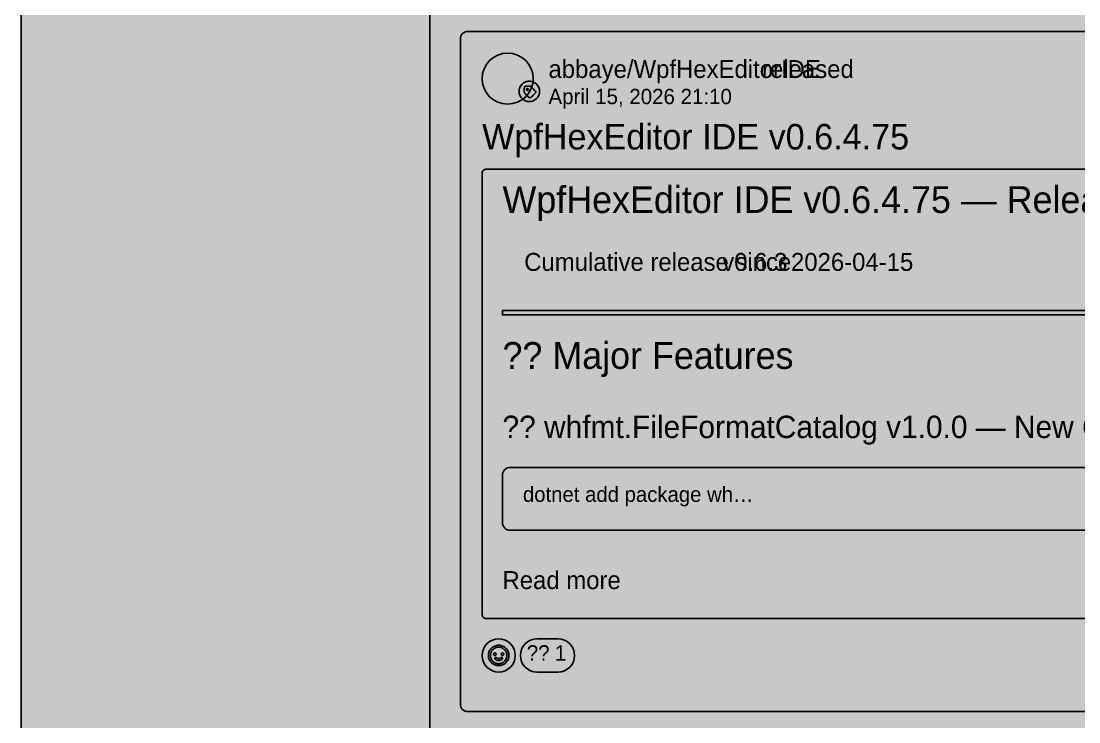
# Model space of a CAD drawing. Extents: x 0 to 2255, y 0 to 8703.
# Drawn here: x 0 to 828, y 2363 to 2911 of the extents above; entities that cross this region are included whole.
import ezdxf

# ---------------------------------------------------------------- set-up
doc = ezdxf.new("R2010")
doc.units = 0

msp = doc.modelspace()

# ---------------------------------------------------------------- hatches: boundary and pattern name
at = {"true_color": 0x0d1117}
for points in [[(0, 8703), (1280, 8703), (1280, 0.44), (0, 0.44)], [(0, 8639), (1280, 8639), (1280, 0.44), (0, 0.44)], [(0, 8639), (320, 8639), (320, 0.44), (0, 0.44)], [(350, 2903.38), (998.03, 2903.38), (998.03, 2903.38), (999.2, 2903.26), (1000.33, 2902.92), (1001.36, 2902.36), (1002.27, 2901.62), (1003.02, 2900.71), (1003.57, 2899.67), (1003.92, 2898.55), (1004.03, 2897.38), (1004.03, 2376.66), (1004.03, 2376.66), (1003.92, 2375.49), (1003.57, 2374.36), (1003.02, 2373.32), (1002.27, 2372.41), (1001.36, 2371.67), (1000.33, 2371.11), (999.2, 2370.77), (998.03, 2370.66), (350, 2370.66), (350, 2370.66), (348.83, 2370.77), (347.7, 2371.11), (346.67, 2371.67), (345.76, 2372.41), (345.01, 2373.32), (344.46, 2374.36), (344.12, 2375.49), (344, 2376.66), (344, 2897.38), (344, 2897.38), (344.12, 2898.55), (344.46, 2899.67), (345.01, 2900.71), (345.76, 2901.62), (346.67, 2902.36), (347.7, 2902.92), (348.83, 2903.26), (350, 2903.38)], [(398, 2864.37), (398, 2864.37), (398, 2864.37), (399.56, 2864.22), (401.06, 2863.77), (402.44, 2863.03), (403.66, 2862.03), (404.65, 2860.82), (405.39, 2859.44), (405.85, 2857.94), (406, 2856.37), (406, 2856.37), (406, 2856.37), (405.85, 2854.81), (405.39, 2853.31), (404.65, 2851.93), (403.66, 2850.72), (402.44, 2849.72), (401.06, 2848.98), (399.56, 2848.53), (398, 2848.38), (398, 2848.38), (398, 2848.38), (396.44, 2848.53), (394.94, 2848.98), (393.56, 2849.72), (392.34, 2850.72), (391.35, 2851.93), (390.61, 2853.31), (390.15, 2854.81), (390, 2856.37), (390, 2856.37), (390, 2856.37), (390.15, 2857.94), (390.61, 2859.44), (391.35, 2860.82), (392.34, 2862.03), (393.56, 2863.03), (394.94, 2863.77), (396.44, 2864.22), (398, 2864.37)]]:
    msp.add_hatch(color=256, dxfattribs=at).paths.add_polyline_path(points, flags=0)
at = {"true_color": 0x010409}
msp.add_hatch(color=256, dxfattribs=at).paths.add_polyline_path([(0, 8639), (1280, 8639), (1280, 0.44), (0, 0.44)], flags=0)
at = {"true_color": 0xffffff}
msp.add_hatch(color=256, dxfattribs=at).paths.add_polyline_path([(381, 2886.38), (381, 2886.38), (381, 2886.38), (384.9, 2885.99), (388.65, 2884.85), (392.11, 2883), (395.14, 2880.52), (397.63, 2877.49), (399.48, 2874.03), (400.62, 2870.28), (401, 2866.38), (401, 2866.38), (401, 2866.38), (400.62, 2862.47), (399.48, 2858.72), (397.63, 2855.26), (395.14, 2852.23), (392.11, 2849.75), (388.65, 2847.9), (384.9, 2846.76), (381, 2846.38), (381, 2846.38), (381, 2846.38), (377.1, 2846.76), (373.35, 2847.9), (369.89, 2849.75), (366.86, 2852.23), (364.37, 2855.26), (362.52, 2858.72), (361.38, 2862.47), (361, 2866.38), (361, 2866.38), (361, 2866.38), (361.38, 2870.28), (362.52, 2874.03), (364.37, 2877.49), (366.86, 2880.52), (369.89, 2883), (373.35, 2884.85), (377.1, 2885.99), (381, 2886.38)], flags=0)
at = {"true_color": 0x3fb950}
h = msp.add_hatch(color=256, dxfattribs=at)
h.paths.add_polyline_path([(398, 2848.38), (397.22, 2848.41), (396.44, 2848.53), (395.68, 2848.72), (394.94, 2848.98), (394.23, 2849.32), (393.56, 2849.72), (392.92, 2850.19), (392.34, 2850.72), (391.82, 2851.3), (391.35, 2851.93), (390.94, 2852.6), (390.61, 2853.31), (390.34, 2854.05), (390.15, 2854.81), (390.04, 2855.59), (390, 2856.37), (390.04, 2857.16), (390.15, 2857.94), (390.34, 2858.7), (390.61, 2859.44), (390.94, 2860.15), (391.35, 2860.82), (391.82, 2861.45), (392.34, 2862.03), (392.92, 2862.56), (393.56, 2863.03), (394.23, 2863.43), (394.94, 2863.77), (395.68, 2864.03), (396.44, 2864.22), (397.22, 2864.34), (398, 2864.37), (398.78, 2864.34), (399.56, 2864.22), (400.32, 2864.03), (401.06, 2863.77), (401.77, 2863.43), (402.44, 2863.03), (403.08, 2862.56), (403.66, 2862.03), (404.18, 2861.45), (404.65, 2860.82), (405.06, 2860.15), (405.39, 2859.44), (405.66, 2858.7), (405.85, 2857.94), (405.96, 2857.16), (406, 2856.37), (405.96, 2855.59), (405.85, 2854.81), (405.66, 2854.05), (405.39, 2853.31), (405.06, 2852.6), (404.65, 2851.93), (404.18, 2851.3), (403.66, 2850.72), (403.08, 2850.19), (402.44, 2849.72), (401.77, 2849.32), (401.06, 2848.98), (400.32, 2848.72), (399.56, 2848.53), (398.78, 2848.41), (398, 2848.38)], flags=0)
h.paths.add_polyline_path([(394, 2859.38), (394, 2858.93), (394, 2858.49), (394, 2858.05), (394, 2857.61), (394, 2857.17), (394, 2856.73), (394, 2856.29), (394.01, 2855.85), (394.11, 2855.42), (394.34, 2855.05), (394.65, 2854.73), (394.96, 2854.42), (395.27, 2854.11), (395.58, 2853.79), (395.89, 2853.48), (396.2, 2853.17), (396.52, 2852.86), (396.83, 2852.55), (397.14, 2852.23), (397.45, 2851.92), (397.77, 2851.62), (398.16, 2851.42), (398.6, 2851.38), (399.02, 2851.49), (399.37, 2851.75), (399.69, 2852.06), (400, 2852.37), (400.31, 2852.68), (400.62, 2852.99), (400.93, 2853.31), (401.24, 2853.62), (401.56, 2853.93), (401.87, 2854.24), (402.18, 2854.55), (402.49, 2854.87), (402.79, 2855.19), (402.97, 2855.59), (402.99, 2856.03), (402.86, 2856.44), (402.59, 2856.79), (402.28, 2857.1), (401.96, 2857.41), (401.65, 2857.72), (401.34, 2858.03), (401.03, 2858.35), (400.72, 2858.66), (400.41, 2858.97), (400.09, 2859.28), (399.78, 2859.59), (399.47, 2859.9), (399.12, 2860.18), (398.72, 2860.34), (398.28, 2860.37), (397.84, 2860.37), (397.4, 2860.37), (396.96, 2860.37), (396.51, 2860.37), (396.07, 2860.37), (395.63, 2860.37), (395.19, 2860.37), (394.75, 2860.34), (394.36, 2860.15), (394.1, 2859.8), (394, 2859.38)], flags=0)
msp.add_hatch(color=256, dxfattribs=at).paths.add_polyline_path([(397.22, 2857.88), (397.22, 2857.8), (397.21, 2857.73), (397.19, 2857.67), (397.17, 2857.6), (397.14, 2857.54), (397.1, 2857.47), (397.06, 2857.42), (397.01, 2857.37), (396.96, 2857.32), (396.9, 2857.28), (396.84, 2857.24), (396.78, 2857.21), (396.71, 2857.19), (396.64, 2857.17), (396.57, 2857.16), (396.5, 2857.15), (396.43, 2857.16), (396.36, 2857.17), (396.29, 2857.19), (396.22, 2857.21), (396.16, 2857.24), (396.1, 2857.28), (396.04, 2857.32), (395.99, 2857.37), (395.94, 2857.42), (395.9, 2857.47), (395.86, 2857.54), (395.83, 2857.6), (395.81, 2857.67), (395.79, 2857.73), (395.78, 2857.8), (395.78, 2857.88), (395.78, 2857.95), (395.79, 2858.02), (395.81, 2858.08), (395.83, 2858.15), (395.86, 2858.21), (395.9, 2858.28), (395.94, 2858.33), (395.99, 2858.38), (396.04, 2858.43), (396.1, 2858.47), (396.16, 2858.51), (396.22, 2858.54), (396.29, 2858.56), (396.36, 2858.58), (396.43, 2858.59), (396.5, 2858.59), (396.57, 2858.59), (396.64, 2858.58), (396.71, 2858.56), (396.78, 2858.54), (396.84, 2858.51), (396.9, 2858.47), (396.96, 2858.43), (397.01, 2858.38), (397.06, 2858.33), (397.1, 2858.28), (397.14, 2858.21), (397.17, 2858.15), (397.19, 2858.08), (397.21, 2858.02), (397.22, 2857.95), (397.22, 2857.88)], flags=0)
at = {"true_color": 0x151b23}
for points in [[(364, 2795.38), (984.03, 2795.38), (984.03, 2795.38), (984.62, 2795.32), (985.18, 2795.15), (985.7, 2794.87), (986.15, 2794.5), (986.53, 2794.04), (986.8, 2793.52), (986.97, 2792.96), (987.03, 2792.38), (987.03, 2446.66), (987.03, 2446.66), (986.97, 2446.07), (986.8, 2445.51), (986.53, 2444.99), (986.15, 2444.53), (985.7, 2444.16), (985.18, 2443.88), (984.62, 2443.71), (984.03, 2443.66), (364, 2443.66), (364, 2443.66), (363.41, 2443.71), (362.85, 2443.88), (362.33, 2444.16), (361.88, 2444.53), (361.51, 2444.99), (361.23, 2445.51), (361.06, 2446.07), (361, 2446.66), (361, 2792.38), (361, 2792.38), (361.06, 2792.96), (361.23, 2793.52), (361.51, 2794.04), (361.88, 2794.5), (362.33, 2794.87), (362.85, 2795.15), (363.41, 2795.32), (364, 2795.38)], [(383, 2561.91), (965.03, 2561.91), (965.03, 2561.91), (966.2, 2561.79), (967.33, 2561.45), (968.36, 2560.9), (969.27, 2560.15), (970.02, 2559.24), (970.57, 2558.2), (970.92, 2557.08), (971.03, 2555.91), (971.03, 2518.66), (971.03, 2518.66), (970.92, 2517.49), (970.57, 2516.36), (970.02, 2515.32), (969.27, 2514.41), (968.36, 2513.67), (967.33, 2513.11), (966.2, 2512.77), (965.03, 2512.66), (383, 2512.66), (383, 2512.66), (381.83, 2512.77), (380.7, 2513.11), (379.67, 2513.67), (378.76, 2514.41), (378.01, 2515.32), (377.46, 2516.36), (377.12, 2517.49), (377, 2518.66), (377, 2555.91), (377, 2555.91), (377.12, 2557.08), (377.46, 2558.2), (378.01, 2559.24), (378.76, 2560.15), (379.67, 2560.9), (380.7, 2561.45), (381.83, 2561.79), (383, 2561.91)], [(374, 2427.66), (374, 2427.66), (374, 2427.66), (376.54, 2427.41), (378.97, 2426.67), (381.22, 2425.47), (383.19, 2423.85), (384.81, 2421.88), (386.01, 2419.63), (386.75, 2417.19), (387, 2414.66), (387, 2414.66), (387, 2414.66), (386.75, 2412.12), (386.01, 2409.68), (384.81, 2407.43), (383.19, 2405.46), (381.22, 2403.85), (378.97, 2402.65), (376.54, 2401.91), (374, 2401.66), (374, 2401.66), (374, 2401.66), (371.46, 2401.91), (369.03, 2402.65), (366.78, 2403.85), (364.81, 2405.46), (363.19, 2407.43), (361.99, 2409.68), (361.25, 2412.12), (361, 2414.66), (361, 2414.66), (361, 2414.66), (361.25, 2417.19), (361.99, 2419.63), (363.19, 2421.88), (364.81, 2423.85), (366.78, 2425.47), (369.03, 2426.67), (371.46, 2427.41), (374, 2427.66)]]:
    msp.add_hatch(color=256, dxfattribs=at).paths.add_polyline_path(points, flags=0)
at = {"true_color": 0x3d444d}
msp.add_hatch(color=256, dxfattribs=at).paths.add_polyline_path([(377, 2684.83), (971.03, 2684.83), (971.03, 2681.33), (377, 2681.33)], flags=0)
at = {"true_color": 0x9198a1}
h = msp.add_hatch(color=256, dxfattribs=at)
h.paths.add_polyline_path([(374, 2422.66), (374.78, 2422.62), (375.56, 2422.5), (376.32, 2422.31), (377.06, 2422.05), (377.77, 2421.71), (378.44, 2421.31), (379.08, 2420.84), (379.66, 2420.31), (380.18, 2419.73), (380.65, 2419.1), (381.06, 2418.43), (381.39, 2417.72), (381.66, 2416.98), (381.85, 2416.22), (381.96, 2415.44), (382, 2414.66), (381.96, 2413.87), (381.85, 2413.1), (381.66, 2412.33), (381.39, 2411.59), (381.06, 2410.88), (380.65, 2410.21), (380.18, 2409.58), (379.66, 2409), (379.08, 2408.47), (378.44, 2408), (377.77, 2407.6), (377.06, 2407.26), (376.32, 2407), (375.56, 2406.81), (374.78, 2406.69), (374, 2406.66), (373.22, 2406.69), (372.44, 2406.81), (371.68, 2407), (370.94, 2407.26), (370.23, 2407.6), (369.56, 2408), (368.92, 2408.47), (368.34, 2409), (367.82, 2409.58), (367.35, 2410.21), (366.94, 2410.88), (366.61, 2411.59), (366.34, 2412.33), (366.15, 2413.1), (366.04, 2413.87), (366, 2414.66), (366.04, 2415.44), (366.15, 2416.22), (366.34, 2416.98), (366.61, 2417.72), (366.94, 2418.43), (367.35, 2419.1), (367.82, 2419.73), (368.34, 2420.31), (368.92, 2420.84), (369.56, 2421.31), (370.23, 2421.71), (370.94, 2422.05), (371.68, 2422.31), (372.44, 2422.5), (373.22, 2422.62), (374, 2422.66)], flags=0)
h.paths.add_polyline_path([(367.5, 2414.66), (367.53, 2414.02), (367.62, 2413.39), (367.78, 2412.77), (367.99, 2412.17), (368.27, 2411.59), (368.59, 2411.04), (368.98, 2410.53), (369.4, 2410.06), (369.88, 2409.63), (370.39, 2409.25), (370.94, 2408.92), (371.51, 2408.65), (372.11, 2408.43), (372.73, 2408.28), (373.36, 2408.19), (374, 2408.16), (374.64, 2408.19), (375.27, 2408.28), (375.89, 2408.43), (376.49, 2408.65), (377.06, 2408.92), (377.61, 2409.25), (378.12, 2409.63), (378.6, 2410.06), (379.02, 2410.53), (379.41, 2411.04), (379.73, 2411.59), (380.01, 2412.17), (380.22, 2412.77), (380.38, 2413.39), (380.47, 2414.02), (380.5, 2414.66), (380.47, 2415.29), (380.38, 2415.92), (380.22, 2416.54), (380.01, 2417.14), (379.73, 2417.72), (379.41, 2418.27), (379.02, 2418.78), (378.6, 2419.25), (378.12, 2419.68), (377.61, 2420.06), (377.06, 2420.39), (376.49, 2420.66), (375.89, 2420.88), (375.27, 2421.03), (374.64, 2421.13), (374, 2421.16), (373.36, 2421.13), (372.73, 2421.03), (372.11, 2420.88), (371.51, 2420.66), (370.94, 2420.39), (370.39, 2420.06), (369.88, 2419.68), (369.4, 2419.25), (368.98, 2418.78), (368.59, 2418.27), (368.27, 2417.72), (367.99, 2417.14), (367.78, 2416.54), (367.62, 2415.92), (367.53, 2415.29), (367.5, 2414.66)], flags=0)
h.paths.add_polyline_path([(371.32, 2413.02), (371.55, 2413.13), (371.81, 2413.15), (372.05, 2413.09), (372.27, 2412.95), (372.44, 2412.76), (372.63, 2412.59), (372.84, 2412.45), (373.08, 2412.33), (373.32, 2412.25), (373.57, 2412.19), (373.82, 2412.16), (374.08, 2412.16), (374.34, 2412.18), (374.59, 2412.22), (374.84, 2412.3), (375.07, 2412.4), (375.29, 2412.53), (375.49, 2412.69), (375.67, 2412.88), (375.86, 2413.05), (376.1, 2413.14), (376.35, 2413.15), (376.6, 2413.08), (376.8, 2412.92), (376.94, 2412.71), (377, 2412.46), (376.97, 2412.2), (376.86, 2411.98), (376.73, 2411.81), (376.56, 2411.63), (376.36, 2411.46), (376.16, 2411.31), (375.94, 2411.17), (375.71, 2411.05), (375.48, 2410.94), (375.24, 2410.85), (374.99, 2410.78), (374.74, 2410.72), (374.49, 2410.68), (374.23, 2410.66), (373.97, 2410.66), (373.72, 2410.67), (373.46, 2410.69), (373.21, 2410.73), (372.96, 2410.79), (372.71, 2410.87), (372.47, 2410.96), (372.24, 2411.07), (372.01, 2411.2), (371.8, 2411.34), (371.6, 2411.5), (371.41, 2411.67), (371.23, 2411.86), (371.22, 2412.04), (371.43, 2412.18), (371.64, 2412.33), (371.65, 2412.33), (371.43, 2412.19), (371.22, 2412.04), (371.06, 2412.11), (371, 2412.35), (371.03, 2412.61), (371.14, 2412.84), (371.32, 2413.02)], flags=0)
h.paths.add_polyline_path([(378, 2415.66), (378, 2415.56), (377.98, 2415.46), (377.96, 2415.37), (377.92, 2415.27), (377.88, 2415.18), (377.83, 2415.1), (377.77, 2415.02), (377.71, 2414.95), (377.63, 2414.88), (377.56, 2414.82), (377.47, 2414.77), (377.38, 2414.73), (377.29, 2414.7), (377.2, 2414.68), (377.1, 2414.66), (377, 2414.66), (376.9, 2414.66), (376.8, 2414.68), (376.71, 2414.7), (376.62, 2414.73), (376.53, 2414.77), (376.44, 2414.82), (376.37, 2414.88), (376.29, 2414.95), (376.23, 2415.02), (376.17, 2415.1), (376.12, 2415.18), (376.08, 2415.27), (376.04, 2415.37), (376.02, 2415.46), (376, 2415.56), (376, 2415.66), (376, 2415.75), (376.02, 2415.85), (376.04, 2415.95), (376.08, 2416.04), (376.12, 2416.13), (376.17, 2416.21), (376.23, 2416.29), (376.29, 2416.36), (376.37, 2416.43), (376.44, 2416.49), (376.53, 2416.54), (376.62, 2416.58), (376.71, 2416.61), (376.8, 2416.64), (376.9, 2416.65), (377, 2416.66), (377.1, 2416.65), (377.2, 2416.64), (377.29, 2416.61), (377.38, 2416.58), (377.47, 2416.54), (377.56, 2416.49), (377.63, 2416.43), (377.71, 2416.36), (377.77, 2416.29), (377.83, 2416.21), (377.88, 2416.13), (377.92, 2416.04), (377.96, 2415.95), (377.98, 2415.85), (378, 2415.75), (378, 2415.66)], flags=0)
h.paths.add_polyline_path([(371, 2414.66), (370.9, 2414.66), (370.8, 2414.68), (370.71, 2414.7), (370.62, 2414.73), (370.53, 2414.77), (370.44, 2414.82), (370.37, 2414.88), (370.29, 2414.95), (370.23, 2415.02), (370.17, 2415.1), (370.12, 2415.18), (370.08, 2415.27), (370.04, 2415.37), (370.02, 2415.46), (370, 2415.56), (370, 2415.66), (370, 2415.75), (370.02, 2415.85), (370.04, 2415.95), (370.08, 2416.04), (370.12, 2416.13), (370.17, 2416.21), (370.23, 2416.29), (370.29, 2416.36), (370.37, 2416.43), (370.44, 2416.49), (370.53, 2416.54), (370.62, 2416.58), (370.71, 2416.61), (370.8, 2416.64), (370.9, 2416.65), (371, 2416.66), (371.1, 2416.65), (371.2, 2416.64), (371.29, 2416.61), (371.38, 2416.58), (371.47, 2416.54), (371.56, 2416.49), (371.63, 2416.43), (371.71, 2416.36), (371.77, 2416.29), (371.83, 2416.21), (371.88, 2416.13), (371.92, 2416.04), (371.96, 2415.95), (371.98, 2415.85), (372, 2415.75), (372, 2415.66), (372, 2415.56), (371.98, 2415.46), (371.96, 2415.37), (371.92, 2415.27), (371.88, 2415.18), (371.83, 2415.1), (371.77, 2415.02), (371.71, 2414.95), (371.63, 2414.88), (371.56, 2414.82), (371.47, 2414.77), (371.38, 2414.73), (371.29, 2414.7), (371.2, 2414.68), (371.1, 2414.66), (371, 2414.66)], flags=0)
h.paths.add_polyline_path([(376.25, 2412.41), (376.27, 2412.39), (376.29, 2412.38), (376.31, 2412.37), (376.32, 2412.35), (376.34, 2412.34), (376.36, 2412.33), (376.38, 2412.32), (376.4, 2412.3), (376.42, 2412.29), (376.44, 2412.28), (376.45, 2412.26), (376.47, 2412.25), (376.49, 2412.24), (376.51, 2412.22), (376.53, 2412.21), (376.55, 2412.2), (376.56, 2412.19), (376.58, 2412.17), (376.6, 2412.16), (376.62, 2412.15), (376.64, 2412.13), (376.66, 2412.12), (376.68, 2412.11), (376.69, 2412.09), (376.71, 2412.08), (376.73, 2412.07), (376.75, 2412.06), (376.77, 2412.04), (376.79, 2412.03), (376.81, 2412.02), (376.82, 2412), (376.84, 2411.99), (376.82, 2412), (376.81, 2412.02), (376.79, 2412.03), (376.77, 2412.04), (376.75, 2412.06), (376.73, 2412.07), (376.71, 2412.08), (376.69, 2412.09), (376.68, 2412.11), (376.66, 2412.12), (376.64, 2412.13), (376.62, 2412.15), (376.6, 2412.16), (376.58, 2412.17), (376.56, 2412.19), (376.55, 2412.2), (376.53, 2412.21), (376.51, 2412.22), (376.49, 2412.24), (376.47, 2412.25), (376.45, 2412.26), (376.44, 2412.28), (376.42, 2412.29), (376.4, 2412.3), (376.38, 2412.32), (376.36, 2412.33), (376.34, 2412.34), (376.32, 2412.35), (376.31, 2412.37), (376.29, 2412.38), (376.27, 2412.39), (376.25, 2412.41)], flags=0)

# ---------------------------------------------------------------- linework, layer by layer
at = {"true_color": 0x0d1117}
for points in [[(0, 8703), (1280, 8703), (1280, 0.44), (0, 0.44)], [(0, 8639), (1280, 8639), (1280, 0.44), (0, 0.44)], [(0, 8639), (320, 8639), (320, 0.44), (0, 0.44)], [(398, 2864.37), (398, 2864.37), (398, 2864.37), (399.56, 2864.22), (401.06, 2863.77), (402.44, 2863.03), (403.66, 2862.03), (404.65, 2860.82), (405.39, 2859.44), (405.85, 2857.94), (406, 2856.37), (406, 2856.37), (406, 2856.37), (405.85, 2854.81), (405.39, 2853.31), (404.65, 2851.93), (403.66, 2850.72), (402.44, 2849.72), (401.06, 2848.98), (399.56, 2848.53), (398, 2848.38), (398, 2848.38), (398, 2848.38), (396.44, 2848.53), (394.94, 2848.98), (393.56, 2849.72), (392.34, 2850.72), (391.35, 2851.93), (390.61, 2853.31), (390.15, 2854.81), (390, 2856.37), (390, 2856.37), (390, 2856.37), (390.15, 2857.94), (390.61, 2859.44), (391.35, 2860.82), (392.34, 2862.03), (393.56, 2863.03), (394.94, 2863.77), (396.44, 2864.22), (398, 2864.37)]]:
    msp.add_lwpolyline(points, close=True, dxfattribs=at)
at = {"true_color": 0x010409}
for points in [[(0, 8639), (1280, 8639), (1280, 0.44), (0, 0.44)], [(381, 2886.38), (381, 2886.38), (381, 2886.38), (384.9, 2885.99), (388.65, 2884.85), (392.11, 2883), (395.14, 2880.52), (397.63, 2877.49), (399.48, 2874.03), (400.62, 2870.28), (401, 2866.38), (401, 2866.38), (401, 2866.38), (400.62, 2862.47), (399.48, 2858.72), (397.63, 2855.26), (395.14, 2852.23), (392.11, 2849.75), (388.65, 2847.9), (384.9, 2846.76), (381, 2846.38), (381, 2846.38), (381, 2846.38), (377.1, 2846.76), (373.35, 2847.9), (369.89, 2849.75), (366.86, 2852.23), (364.37, 2855.26), (362.52, 2858.72), (361.38, 2862.47), (361, 2866.38), (361, 2866.38), (361, 2866.38), (361.38, 2870.28), (362.52, 2874.03), (364.37, 2877.49), (366.86, 2880.52), (369.89, 2883), (373.35, 2884.85), (377.1, 2885.99), (381, 2886.38)]]:
    msp.add_lwpolyline(points, close=True, dxfattribs=at)
at = {"true_color": 0x3d444d}
msp.add_lwpolyline([(998.03, 2370.66), (350, 2370.66), (350, 2370.66), (348.83, 2370.77), (347.7, 2371.11), (346.67, 2371.67), (345.76, 2372.41), (345.01, 2373.32), (344.46, 2374.36), (344.12, 2375.49), (344, 2376.66), (344, 2897.38), (344, 2897.38), (344.12, 2898.55), (344.46, 2899.67), (345.01, 2900.71), (345.76, 2901.62), (346.67, 2902.36), (347.7, 2902.92), (348.83, 2903.26), (350, 2903.38), (350, 2903.38), (998.03, 2903.38)], dxfattribs=at)
at = {"true_color": 0x3fb950}
for points in [[(398, 2848.38), (397.22, 2848.41), (396.44, 2848.53), (395.68, 2848.72), (394.94, 2848.98), (394.23, 2849.32), (393.56, 2849.72), (392.92, 2850.19), (392.34, 2850.72), (391.82, 2851.3), (391.35, 2851.93), (390.94, 2852.6), (390.61, 2853.31), (390.34, 2854.05), (390.15, 2854.81), (390.04, 2855.59), (390, 2856.37), (390.04, 2857.16), (390.15, 2857.94), (390.34, 2858.7), (390.61, 2859.44), (390.94, 2860.15), (391.35, 2860.82), (391.82, 2861.45), (392.34, 2862.03), (392.92, 2862.56), (393.56, 2863.03), (394.23, 2863.43), (394.94, 2863.77), (395.68, 2864.03), (396.44, 2864.22), (397.22, 2864.34), (398, 2864.37), (398.78, 2864.34), (399.56, 2864.22), (400.32, 2864.03), (401.06, 2863.77), (401.77, 2863.43), (402.44, 2863.03), (403.08, 2862.56), (403.66, 2862.03), (404.18, 2861.45), (404.65, 2860.82), (405.06, 2860.15), (405.39, 2859.44), (405.66, 2858.7), (405.85, 2857.94), (405.96, 2857.16), (406, 2856.37), (405.96, 2855.59), (405.85, 2854.81), (405.66, 2854.05), (405.39, 2853.31), (405.06, 2852.6), (404.65, 2851.93), (404.18, 2851.3), (403.66, 2850.72), (403.08, 2850.19), (402.44, 2849.72), (401.77, 2849.32), (401.06, 2848.98), (400.32, 2848.72), (399.56, 2848.53), (398.78, 2848.41), (398, 2848.38)], [(394, 2859.38), (394, 2858.93), (394, 2858.49), (394, 2858.05), (394, 2857.61), (394, 2857.17), (394, 2856.73), (394, 2856.29), (394.01, 2855.85), (394.11, 2855.42), (394.34, 2855.05), (394.65, 2854.73), (394.96, 2854.42), (395.27, 2854.11), (395.58, 2853.79), (395.89, 2853.48), (396.2, 2853.17), (396.52, 2852.86), (396.83, 2852.55), (397.14, 2852.23), (397.45, 2851.92), (397.77, 2851.62), (398.16, 2851.42), (398.6, 2851.38), (399.02, 2851.49), (399.37, 2851.75), (399.69, 2852.06), (400, 2852.37), (400.31, 2852.68), (400.62, 2852.99), (400.93, 2853.31), (401.24, 2853.62), (401.56, 2853.93), (401.87, 2854.24), (402.18, 2854.55), (402.49, 2854.87), (402.79, 2855.19), (402.97, 2855.59), (402.99, 2856.03), (402.86, 2856.44), (402.59, 2856.79), (402.28, 2857.1), (401.96, 2857.41), (401.65, 2857.72), (401.34, 2858.03), (401.03, 2858.35), (400.72, 2858.66), (400.41, 2858.97), (400.09, 2859.28), (399.78, 2859.59), (399.47, 2859.9), (399.12, 2860.18), (398.72, 2860.34), (398.28, 2860.37), (397.84, 2860.37), (397.4, 2860.37), (396.96, 2860.37), (396.51, 2860.37), (396.07, 2860.37), (395.63, 2860.37), (395.19, 2860.37), (394.75, 2860.34), (394.36, 2860.15), (394.1, 2859.8), (394, 2859.38)], [(397.22, 2857.88), (397.22, 2857.8), (397.21, 2857.73), (397.19, 2857.67), (397.17, 2857.6), (397.14, 2857.54), (397.1, 2857.47), (397.06, 2857.42), (397.01, 2857.37), (396.96, 2857.32), (396.9, 2857.28), (396.84, 2857.24), (396.78, 2857.21), (396.71, 2857.19), (396.64, 2857.17), (396.57, 2857.16), (396.5, 2857.15), (396.43, 2857.16), (396.36, 2857.17), (396.29, 2857.19), (396.22, 2857.21), (396.16, 2857.24), (396.1, 2857.28), (396.04, 2857.32), (395.99, 2857.37), (395.94, 2857.42), (395.9, 2857.47), (395.86, 2857.54), (395.83, 2857.6), (395.81, 2857.67), (395.79, 2857.73), (395.78, 2857.8), (395.78, 2857.88), (395.78, 2857.95), (395.79, 2858.02), (395.81, 2858.08), (395.83, 2858.15), (395.86, 2858.21), (395.9, 2858.28), (395.94, 2858.33), (395.99, 2858.38), (396.04, 2858.43), (396.1, 2858.47), (396.16, 2858.51), (396.22, 2858.54), (396.29, 2858.56), (396.36, 2858.58), (396.43, 2858.59), (396.5, 2858.59), (396.57, 2858.59), (396.64, 2858.58), (396.71, 2858.56), (396.78, 2858.54), (396.84, 2858.51), (396.9, 2858.47), (396.96, 2858.43), (397.01, 2858.38), (397.06, 2858.33), (397.1, 2858.28), (397.14, 2858.21), (397.17, 2858.15), (397.19, 2858.08), (397.21, 2858.02), (397.22, 2857.95), (397.22, 2857.88)]]:
    msp.add_lwpolyline(points, close=True, dxfattribs=at)
at = {"true_color": 0x151b23}
for points in [[(984.03, 2443.66), (364, 2443.66), (364, 2443.66), (363.41, 2443.71), (362.85, 2443.88), (362.33, 2444.16), (361.88, 2444.53), (361.51, 2444.99), (361.23, 2445.51), (361.06, 2446.07), (361, 2446.66), (361, 2792.38), (361, 2792.38), (361.06, 2792.96), (361.23, 2793.52), (361.51, 2794.04), (361.88, 2794.5), (362.33, 2794.87), (362.85, 2795.15), (363.41, 2795.32), (364, 2795.38), (364, 2795.38), (984.03, 2795.38)], [(965.03, 2512.66), (383, 2512.66), (383, 2512.66), (381.83, 2512.77), (380.7, 2513.11), (379.67, 2513.67), (378.76, 2514.41), (378.01, 2515.32), (377.46, 2516.36), (377.12, 2517.49), (377, 2518.66), (377, 2555.91), (377, 2555.91), (377.12, 2557.08), (377.46, 2558.2), (378.01, 2559.24), (378.76, 2560.15), (379.67, 2560.9), (380.7, 2561.45), (381.83, 2561.79), (383, 2561.91), (383, 2561.91), (965.03, 2561.91)]]:
    msp.add_lwpolyline(points, dxfattribs=at)
at = {"true_color": 0x3d444d}
for points in [[(377, 2684.83), (971.03, 2684.83), (971.03, 2681.33), (377, 2681.33)], [(374, 2427.66), (374, 2427.66), (374, 2427.66), (376.54, 2427.41), (378.97, 2426.67), (381.22, 2425.47), (383.19, 2423.85), (384.81, 2421.88), (386.01, 2419.63), (386.75, 2417.19), (387, 2414.66), (387, 2414.66), (387, 2414.66), (386.75, 2412.12), (386.01, 2409.68), (384.81, 2407.43), (383.19, 2405.46), (381.22, 2403.85), (378.97, 2402.65), (376.54, 2401.91), (374, 2401.66), (374, 2401.66), (374, 2401.66), (371.46, 2401.91), (369.03, 2402.65), (366.78, 2403.85), (364.81, 2405.46), (363.19, 2407.43), (361.99, 2409.68), (361.25, 2412.12), (361, 2414.66), (361, 2414.66), (361, 2414.66), (361.25, 2417.19), (361.99, 2419.63), (363.19, 2421.88), (364.81, 2423.85), (366.78, 2425.47), (369.03, 2426.67), (371.46, 2427.41), (374, 2427.66)], [(404, 2427.66), (420.47, 2427.66), (420.47, 2427.66), (423, 2427.41), (425.44, 2426.67), (427.69, 2425.47), (429.66, 2423.85), (431.28, 2421.88), (432.48, 2419.63), (433.22, 2417.19), (433.47, 2414.66), (433.47, 2414.66), (433.47, 2414.66), (433.22, 2412.12), (432.48, 2409.68), (431.28, 2407.43), (429.66, 2405.46), (427.69, 2403.85), (425.44, 2402.65), (423, 2401.91), (420.47, 2401.66), (404, 2401.66), (404, 2401.66), (401.46, 2401.91), (399.03, 2402.65), (396.78, 2403.85), (394.81, 2405.46), (393.19, 2407.43), (391.99, 2409.68), (391.25, 2412.12), (391, 2414.66), (391, 2414.66), (391, 2414.66), (391.25, 2417.19), (391.99, 2419.63), (393.19, 2421.88), (394.81, 2423.85), (396.78, 2425.47), (399.03, 2426.67), (401.46, 2427.41), (404, 2427.66)]]:
    msp.add_lwpolyline(points, close=True, dxfattribs=at)
at = {"true_color": 0x9198a1}
for points in [[(374, 2422.66), (374.78, 2422.62), (375.56, 2422.5), (376.32, 2422.31), (377.06, 2422.05), (377.77, 2421.71), (378.44, 2421.31), (379.08, 2420.84), (379.66, 2420.31), (380.18, 2419.73), (380.65, 2419.1), (381.06, 2418.43), (381.39, 2417.72), (381.66, 2416.98), (381.85, 2416.22), (381.96, 2415.44), (382, 2414.66), (381.96, 2413.87), (381.85, 2413.1), (381.66, 2412.33), (381.39, 2411.59), (381.06, 2410.88), (380.65, 2410.21), (380.18, 2409.58), (379.66, 2409), (379.08, 2408.47), (378.44, 2408), (377.77, 2407.6), (377.06, 2407.26), (376.32, 2407), (375.56, 2406.81), (374.78, 2406.69), (374, 2406.66), (373.22, 2406.69), (372.44, 2406.81), (371.68, 2407), (370.94, 2407.26), (370.23, 2407.6), (369.56, 2408), (368.92, 2408.47), (368.34, 2409), (367.82, 2409.58), (367.35, 2410.21), (366.94, 2410.88), (366.61, 2411.59), (366.34, 2412.33), (366.15, 2413.1), (366.04, 2413.87), (366, 2414.66), (366.04, 2415.44), (366.15, 2416.22), (366.34, 2416.98), (366.61, 2417.72), (366.94, 2418.43), (367.35, 2419.1), (367.82, 2419.73), (368.34, 2420.31), (368.92, 2420.84), (369.56, 2421.31), (370.23, 2421.71), (370.94, 2422.05), (371.68, 2422.31), (372.44, 2422.5), (373.22, 2422.62), (374, 2422.66)], [(367.5, 2414.66), (367.53, 2414.02), (367.62, 2413.39), (367.78, 2412.77), (367.99, 2412.17), (368.27, 2411.59), (368.59, 2411.04), (368.98, 2410.53), (369.4, 2410.06), (369.88, 2409.63), (370.39, 2409.25), (370.94, 2408.92), (371.51, 2408.65), (372.11, 2408.43), (372.73, 2408.28), (373.36, 2408.19), (374, 2408.16), (374.64, 2408.19), (375.27, 2408.28), (375.89, 2408.43), (376.49, 2408.65), (377.06, 2408.92), (377.61, 2409.25), (378.12, 2409.63), (378.6, 2410.06), (379.02, 2410.53), (379.41, 2411.04), (379.73, 2411.59), (380.01, 2412.17), (380.22, 2412.77), (380.38, 2413.39), (380.47, 2414.02), (380.5, 2414.66), (380.47, 2415.29), (380.38, 2415.92), (380.22, 2416.54), (380.01, 2417.14), (379.73, 2417.72), (379.41, 2418.27), (379.02, 2418.78), (378.6, 2419.25), (378.12, 2419.68), (377.61, 2420.06), (377.06, 2420.39), (376.49, 2420.66), (375.89, 2420.88), (375.27, 2421.03), (374.64, 2421.13), (374, 2421.16), (373.36, 2421.13), (372.73, 2421.03), (372.11, 2420.88), (371.51, 2420.66), (370.94, 2420.39), (370.39, 2420.06), (369.88, 2419.68), (369.4, 2419.25), (368.98, 2418.78), (368.59, 2418.27), (368.27, 2417.72), (367.99, 2417.14), (367.78, 2416.54), (367.62, 2415.92), (367.53, 2415.29), (367.5, 2414.66)], [(371, 2414.66), (370.9, 2414.66), (370.8, 2414.68), (370.71, 2414.7), (370.62, 2414.73), (370.53, 2414.77), (370.44, 2414.82), (370.37, 2414.88), (370.29, 2414.95), (370.23, 2415.02), (370.17, 2415.1), (370.12, 2415.18), (370.08, 2415.27), (370.04, 2415.37), (370.02, 2415.46), (370, 2415.56), (370, 2415.66), (370, 2415.75), (370.02, 2415.85), (370.04, 2415.95), (370.08, 2416.04), (370.12, 2416.13), (370.17, 2416.21), (370.23, 2416.29), (370.29, 2416.36), (370.37, 2416.43), (370.44, 2416.49), (370.53, 2416.54), (370.62, 2416.58), (370.71, 2416.61), (370.8, 2416.64), (370.9, 2416.65), (371, 2416.66), (371.1, 2416.65), (371.2, 2416.64), (371.29, 2416.61), (371.38, 2416.58), (371.47, 2416.54), (371.56, 2416.49), (371.63, 2416.43), (371.71, 2416.36), (371.77, 2416.29), (371.83, 2416.21), (371.88, 2416.13), (371.92, 2416.04), (371.96, 2415.95), (371.98, 2415.85), (372, 2415.75), (372, 2415.66), (372, 2415.56), (371.98, 2415.46), (371.96, 2415.37), (371.92, 2415.27), (371.88, 2415.18), (371.83, 2415.1), (371.77, 2415.02), (371.71, 2414.95), (371.63, 2414.88), (371.56, 2414.82), (371.47, 2414.77), (371.38, 2414.73), (371.29, 2414.7), (371.2, 2414.68), (371.1, 2414.66), (371, 2414.66)], [(371.32, 2413.02), (371.55, 2413.13), (371.81, 2413.15), (372.05, 2413.09), (372.27, 2412.95), (372.44, 2412.76), (372.63, 2412.59), (372.84, 2412.45), (373.08, 2412.33), (373.32, 2412.25), (373.57, 2412.19), (373.82, 2412.16), (374.08, 2412.16), (374.34, 2412.18), (374.59, 2412.22), (374.84, 2412.3), (375.07, 2412.4), (375.29, 2412.53), (375.49, 2412.69), (375.67, 2412.88), (375.86, 2413.05), (376.1, 2413.14), (376.35, 2413.15), (376.6, 2413.08), (376.8, 2412.92), (376.94, 2412.71), (377, 2412.46), (376.97, 2412.2), (376.86, 2411.98), (376.73, 2411.81), (376.56, 2411.63), (376.36, 2411.46), (376.16, 2411.31), (375.94, 2411.17), (375.71, 2411.05), (375.48, 2410.94), (375.24, 2410.85), (374.99, 2410.78), (374.74, 2410.72), (374.49, 2410.68), (374.23, 2410.66), (373.97, 2410.66), (373.72, 2410.67), (373.46, 2410.69), (373.21, 2410.73), (372.96, 2410.79), (372.71, 2410.87), (372.47, 2410.96), (372.24, 2411.07), (372.01, 2411.2), (371.8, 2411.34), (371.6, 2411.5), (371.41, 2411.67), (371.23, 2411.86), (371.22, 2412.04), (371.43, 2412.18), (371.64, 2412.33), (371.65, 2412.33), (371.43, 2412.19), (371.22, 2412.04), (371.06, 2412.11), (371, 2412.35), (371.03, 2412.61), (371.14, 2412.84), (371.32, 2413.02)], [(378, 2415.66), (378, 2415.56), (377.98, 2415.46), (377.96, 2415.37), (377.92, 2415.27), (377.88, 2415.18), (377.83, 2415.1), (377.77, 2415.02), (377.71, 2414.95), (377.63, 2414.88), (377.56, 2414.82), (377.47, 2414.77), (377.38, 2414.73), (377.29, 2414.7), (377.2, 2414.68), (377.1, 2414.66), (377, 2414.66), (376.9, 2414.66), (376.8, 2414.68), (376.71, 2414.7), (376.62, 2414.73), (376.53, 2414.77), (376.44, 2414.82), (376.37, 2414.88), (376.29, 2414.95), (376.23, 2415.02), (376.17, 2415.1), (376.12, 2415.18), (376.08, 2415.27), (376.04, 2415.37), (376.02, 2415.46), (376, 2415.56), (376, 2415.66), (376, 2415.75), (376.02, 2415.85), (376.04, 2415.95), (376.08, 2416.04), (376.12, 2416.13), (376.17, 2416.21), (376.23, 2416.29), (376.29, 2416.36), (376.37, 2416.43), (376.44, 2416.49), (376.53, 2416.54), (376.62, 2416.58), (376.71, 2416.61), (376.8, 2416.64), (376.9, 2416.65), (377, 2416.66), (377.1, 2416.65), (377.2, 2416.64), (377.29, 2416.61), (377.38, 2416.58), (377.47, 2416.54), (377.56, 2416.49), (377.63, 2416.43), (377.71, 2416.36), (377.77, 2416.29), (377.83, 2416.21), (377.88, 2416.13), (377.92, 2416.04), (377.96, 2415.95), (377.98, 2415.85), (378, 2415.75), (378, 2415.66)], [(376.25, 2412.41), (376.27, 2412.39), (376.29, 2412.38), (376.31, 2412.37), (376.32, 2412.35), (376.34, 2412.34), (376.36, 2412.33), (376.38, 2412.32), (376.4, 2412.3), (376.42, 2412.29), (376.44, 2412.28), (376.45, 2412.26), (376.47, 2412.25), (376.49, 2412.24), (376.51, 2412.22), (376.53, 2412.21), (376.55, 2412.2), (376.56, 2412.19), (376.58, 2412.17), (376.6, 2412.16), (376.62, 2412.15), (376.64, 2412.13), (376.66, 2412.12), (376.68, 2412.11), (376.69, 2412.09), (376.71, 2412.08), (376.73, 2412.07), (376.75, 2412.06), (376.77, 2412.04), (376.79, 2412.03), (376.81, 2412.02), (376.82, 2412), (376.84, 2411.99), (376.82, 2412), (376.81, 2412.02), (376.79, 2412.03), (376.77, 2412.04), (376.75, 2412.06), (376.73, 2412.07), (376.71, 2412.08), (376.69, 2412.09), (376.68, 2412.11), (376.66, 2412.12), (376.64, 2412.13), (376.62, 2412.15), (376.6, 2412.16), (376.58, 2412.17), (376.56, 2412.19), (376.55, 2412.2), (376.53, 2412.21), (376.51, 2412.22), (376.49, 2412.24), (376.47, 2412.25), (376.45, 2412.26), (376.44, 2412.28), (376.42, 2412.29), (376.4, 2412.3), (376.38, 2412.32), (376.36, 2412.33), (376.34, 2412.34), (376.32, 2412.35), (376.31, 2412.37), (376.29, 2412.38), (376.27, 2412.39), (376.25, 2412.41)]]:
    msp.add_lwpolyline(points, close=True, dxfattribs=at)

# ---------------------------------------------------------------- texts
at = {"true_color": 0xf0f6fc}
for s, height, p in [('abbaye/WpfHexEditorIDE', 14, (413, 2866.88)), ('WpfHexEditor IDE v0.6.4.75', 20, (361, 2810.88)), ('WpfHexEditor IDE v0.6.4.75 — Release Notes', 21, (377, 2761.12)), ('?? Major Features', 21, (377, 2639.08)), ('?? whfmt.FileFormatCatalog v1.0.0 — New Cross-Platform NuGet Package', 17.5, (377, 2584.91)), ('dotnet add package wh…', 11.9, (393, 2534.93)), ('Read more', 14, (377, 2466.66))]:
    msp.add_text(s, height=height, dxfattribs=at).set_placement(p)
at = {"true_color": 0x9198a1}
for s, height, p in [(' released', 14, (575.09, 2866.88)), ('April 15, 2026 21:10', 12, (413, 2846.38)), ('Cumulative release since ', 14, (394, 2715.83)), ('v0.6.3', 14, (549.09, 2715.83)), (' · 2026-04-15', 14, (586.31, 2715.83)), ('??', 12, (396, 2410.66)), ('1', 12, (418, 2410.66))]:
    msp.add_text(s, height=height, dxfattribs=at).set_placement(p)

doc.saveas('drawing.dxf')
